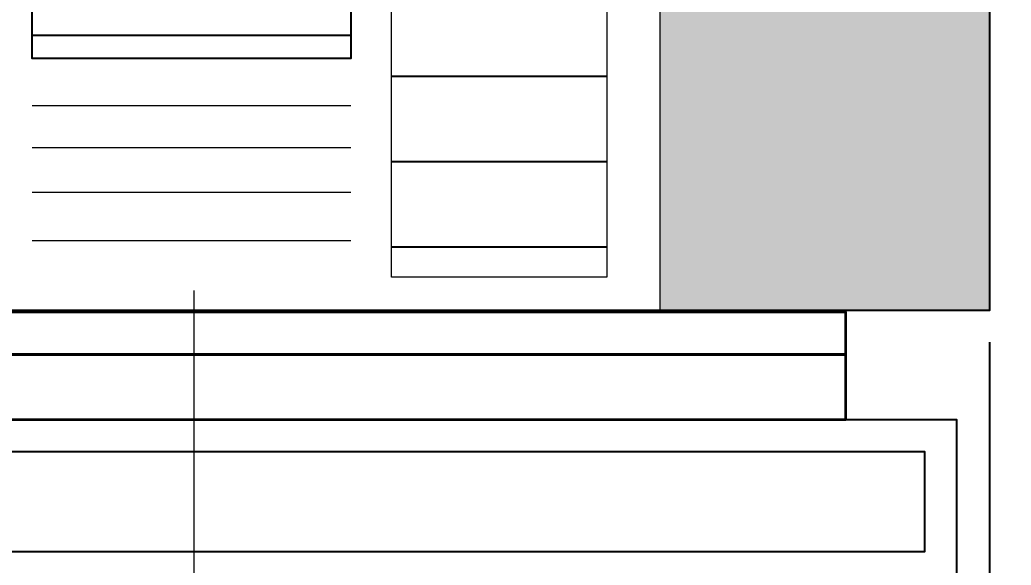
# Model space of a CAD drawing. Header units: millimetres. Extents: x -43929 to 22019, y 6537 to 66314.
# Drawn here: x 7143 to 9093, y 23908 to 24981 of the extents above; entities that cross this region are included whole.
import ezdxf

# ---------------------------------------------------------------- set-up
doc = ezdxf.new("R2010")
doc.units = ezdxf.units.MM
doc.set_wipeout_variables(frame=1)
doc.linetypes.add('CENTER', pattern=[16, 10, -2, 2, -2])
doc.linetypes.add('K5LT_AXLED', pattern=[19.5, 15, -1.5, 1.5, -1.5])
for name, color, linetype, lineweight in [('1', 7, 'Continuous', 35), ('axes @ 1', 40, 'CENTER', 0), ('axes2', 40, 'CENTER', 13), ('dim', 4, 'Continuous', 15), ('hatch2', 7, 'Continuous', 9), ('line2', 7, 'Continuous', 18), ('line3', 7, 'Continuous', 25)]:
    doc.layers.add(name, color=color, linetype=linetype, lineweight=lineweight)
doc.layers.add('line1', color=5, linetype='Continuous', true_color=0x0000ff)
doc.styles.add('ГОСТ 2.304', font='CS_Gost2304.shx')
doc.dimstyles.new('СПДС', dxfattribs={"dimscale": 100, "dimtxt": 2.5, "dimasz": 2.5, "dimexe": 1.25, "dimexo": 0.625, "dimtad": 1, "dimdec": 0, "dimrnd": 0.001, "dimtxsty": 'ГОСТ 2.304', "dimblk": 'ARCHTICK', "dimblk1": 'ARCHTICK', "dimblk2": 'ARCHTICK', "dimcen": 2.5, "dimdle": 2, "dimadec": 0, "dimazin": 2, "dimtfac": 0.75, "dimtdec": 4, "dimtmove": 1, "dimatfit": 3, "dimfxl": 1, "dimtolj": 1, "dimarcsym": 1})

# ---------------------------------------------------------------- blocks, each defined once
blk = doc.blocks.new('*U100')
at = {"layer": 'hatch2', "ltscale": 1000}
h = blk.add_hatch(color=256, dxfattribs=at)
h.dxf.hatch_style = 1
h.paths.add_polyline_path([(917.4403305638116, 2293.526959499752), (917.4403305638116, 2021.698853053938), (1191.275365474168, 2021.698853053938)], flags=17)
h.paths.add_polyline_path([(1050.062053509057, 2705.533429933945), (917.4403305638116, 2705.533429933945), (917.4403305638116, 2565.355065945623), (1465.110400384525, 2021.698853053938), (1565, 2021.698853053938), (1565, 2194.369447656936)])
h.paths.add_polyline_path([(1565, 2705.533429933945), (1323.89708841953, 2705.533429933945), (1565, 2466.197554102837)], flags=17)
h = blk.add_hatch(color=2, dxfattribs=at)
h.dxf.hatch_style = 1
h.paths.add_polyline_path([(917.4403305638116, 2565.355065945623), (917.4403305638116, 2293.526959499752), (1191.275365474168, 2021.698853053938), (1465.110400384525, 2021.698853053938)])
h.paths.add_polyline_path([(1323.89708841953, 2705.533429933945), (1050.062053509057, 2705.533429933945), (1565, 2194.369447656936), (1565, 2466.197554102837)])
at = {"layer": '1', "color": 5, "ltscale": 1000, "true_color": 0x0000ff}
blk.add_lwpolyline([(-1282.596575965639, 1935.239887351898), (1282.596575961448, 1935.239887351898), (1282.596575961565, 2018.112348064577), (-1282.596575965523, 2018.112348064577)], close=True, dxfattribs=at)
at = {"layer": 'line1', "ltscale": 1000}
blk.add_lwpolyline([(-1565.000000000116, 2021.698853053938), (-1565.000000000116, 3549.631026824616), (-634.2001624528784, 4376.129759474774), (634.4413757323055, 4376.007907694555), (1564.999999999884, 3549.631026824616), (1564.999999999884, 2021.698853053938)], close=True, dxfattribs=at)
at = {"layer": 'line2', "ltscale": 1000}
for p, q in [((-317.8489817697555, 2425.122031597915), (308.5807630843483, 2425.122031597915)), ((-317.8489817697555, 2342.26379189876), (308.5807630843483, 2342.26379189876)), ((-317.8489817697555, 2254.715733556339), (308.5807630843483, 2254.715733556339)), ((-317.8489817697555, 2159.350116558635), (308.5807630843483, 2159.350116558635))]:
    blk.add_line(p, q, dxfattribs=at)
for points in [[(812.0591926274356, 2087.385225664155), (389.1140264184214, 2087.385225664126), (389.1140264184214, 2955.04287630925), (812.0591926274356, 2955.042876309279)], [(1564.999999999884, 2021.698853053938), (917.4403305636952, 2021.698853053938), (917.4403305636952, 2705.533429933945), (1564.999999999884, 2705.533429933945)]]:
    blk.add_lwpolyline(points, close=True, dxfattribs=at)
at = {"layer": 'line3', "color": 9, "ltscale": 1000, "true_color": 0xb7b7b7}
for p, q in [((-317.8489817697555, 2563.269892579148), (308.5807630843483, 2563.269892579148)), ((389.1140264184214, 2482.619056118041), (812.0591926274356, 2482.619056118041)), ((389.1140264184214, 2314.818790507707), (812.0591926274356, 2314.818790507707)), ((389.1140264184214, 2147.018524897372), (812.0591926274356, 2147.018524897372))]:
    blk.add_line(p, q, dxfattribs=at)
at = {"layer": 'line3', "ltscale": 1000}
blk.add_lwpolyline([(-317.8489817697555, 3048.758637321444), (308.5807630843483, 3048.758637321444), (308.5807630843483, 2517.264636014268), (-317.8489817697555, 2517.264636014268)], close=True, dxfattribs=at)
blk.add_wipeout([(1313.655348622536, 268.28873305689194), (-1313.6553486227156, 268.28873305689194), (-1313.6553486227156, 772.2577311292068), (-1500.000000000233, 772.2577311292068), (-1500.000000000233, 1806.7483054853453), (1499.999999999883, 1806.7483054853453), (1499.999999999883, 772.2577311292068), (1313.655348622536, 772.2577311292068)]).dxf.layer = 'hatch2'
at = {"layer": '1', "color": 5, "ltscale": 1000, "true_color": 0x0000ff}
blk.add_lwpolyline([(-1282.596575965523, 1806.748305485322), (1282.596575961565, 1806.748305485322), (1282.596575961681, 1935.239887351898), (-1282.596575965406, 1935.239887351898)], close=True, dxfattribs=at)
at = {"layer": 'axes2', "color": 30, "ltscale": 100, "true_color": 0xff8000}
blk.add_line((0, 2060.61428398214), (0, 0), dxfattribs=at)
at = {"layer": 'line1', "ltscale": 1000}
blk.add_lwpolyline([(-1313.655348622706, 268.2887330568919), (-1313.655348622706, 772.2577311292407), (-1500.000000000116, 772.2577311292407), (-1500.000000000233, 1806.74830548538), (1499.999999999884, 1806.748305485351), (1499.999999999884, 772.2577311292407), (1313.655348622589, 772.2577311292407), (1313.655348622589, 268.2887330568919)], close=True, dxfattribs=at)
at = {"layer": 'line3', "color": 9, "ltscale": 1000, "true_color": 0xb7b7b7}
blk.add_lwpolyline([(-1445.656587345409, 1743.844788607035), (1437.387827889877, 1743.844788607035), (1437.387827889877, 1546.726235174137), (-1445.656587345409, 1546.726235174137)], close=True, dxfattribs=at)
blk = doc.blocks.new('_ArchTick')
at = {"color": 0, "linetype": 'ByBlock', "const_width": 0.15}
blk.add_lwpolyline([(-0.5, -0.5), (0.5, 0.5)], dxfattribs=at)
blk = doc.blocks.new('*D155')
at = {"layer": 'Defpoints', "color": 0, "ltscale": 1000, "transparency": 16777216}
for p in [(5920.041718492241, 24409.54555175738), (9050.04171849224, 24409.54555175738), (9050.04171849224, 20326.39375122767)]:
    blk.add_point(p, dxfattribs=at)
at = {"layer": 'dim', "color": 0, "lineweight": -2, "ltscale": 1000, "transparency": 16777216}
for p, q in [((5920.041718492241, 24347.04555175738), (5920.041718492241, 20201.39375122767)), ((9050.04171849224, 24347.04555175738), (9050.04171849224, 20201.39375122767)), ((5720.041718492241, 20326.39375122767), (9250.04171849224, 20326.39375122767))]:
    blk.add_line(p, q, dxfattribs=at)
at = {"layer": 'dim', "color": 0, "lineweight": -2, "ltscale": 1000, "transparency": 16777216, "xscale": 250, "yscale": 250, "zscale": 250, "rotation": 180}
blk.add_blockref('_ArchTick', (5920.041718492241, 20326.39375122767), dxfattribs=at)
at = {"layer": 'dim', "color": 0, "lineweight": -2, "ltscale": 1000, "transparency": 16777216, "xscale": 250, "yscale": 250, "zscale": 250}
blk.add_blockref('_ArchTick', (9050.04171849224, 20326.39375122767), dxfattribs=at)
at = {"layer": 'dim', "color": 0, "ltscale": 1000, "transparency": 16777216, "insert": (7485.041718492241, 20513.89375122767), "char_height": 250, "attachment_point": 5, "style": 'ГОСТ 2.304'}
blk.add_mtext('\\A1;3130', dxfattribs=at)
blk = doc.blocks.new('*D156')
at = {"layer": 'Defpoints', "color": 0, "ltscale": 1000, "transparency": 16777216}
for p in [(7485.041718492357, 26987.82848084275), (11047.09690815241, 26987.82848084275), (7485.041718492357, 22387.99637592717)]:
    blk.add_point(p, dxfattribs=at)
at = {"layer": 'dim', "color": 0, "lineweight": -2, "ltscale": 1000, "transparency": 16777216}
for p, q in [((11047.09690815241, 22187.99637592717), (11047.09690815241, 27187.82848084275)), ((7547.541718492357, 26987.82848084275), (11172.09690815241, 26987.82848084275)), ((7547.541718492357, 22387.99637592717), (11172.09690815241, 22387.99637592717))]:
    blk.add_line(p, q, dxfattribs=at)
at = {"layer": 'dim', "color": 0, "lineweight": -2, "ltscale": 1000, "transparency": 16777216, "xscale": 250, "yscale": 250, "zscale": 250}
for p, rotation in [((11047.09690815241, 26987.82848084275), 90), ((11047.09690815241, 22387.99637592717), 270)]:
    blk.add_blockref('_ArchTick', p, dxfattribs=dict(at, rotation=rotation))
at = {"layer": 'dim', "color": 0, "ltscale": 1000, "transparency": 16777216, "insert": (10859.59690815241, 24687.91242838496), "char_height": 250, "attachment_point": 5, "rotation": 90, "style": 'ГОСТ 2.304'}
blk.add_mtext('\\A1;4600', dxfattribs=at)

msp = doc.modelspace()

# ---------------------------------------------------------------- block references
at = {"layer": 'axes @ 1', "color": 30, "linetype": 'K5LT_AXLED', "ltscale": 200, "true_color": 0xff8000}
msp.add_blockref('*U100', (7485.041718492357, 22387.84669870344), dxfattribs=at)

# ---------------------------------------------------------------- next in the draw order: dimensions: what is measured, and where the dimension line sits
at = {"layer": 'dim', "ltscale": 1000}
dim = msp.add_linear_dim(base=(11047.09690815241, 26987.82848084275), p1=(7485.041718492357, 22387.99637592717), p2=(7485.041718492357, 26987.82848084275), angle=90, dimstyle='СПДС', override={"dimscale": 100, "dimlfac": 1, "dimtxsty": 'ГОСТ 2.304', "dimblk1": 'ArchTick', "dimblk2": 'ArchTick', "dimsah": 1, "dimfxl": 1.25, "dimtolj": 1}, dxfattribs=at)
dim.commit()
dim.dimension.update_dxf_attribs({"geometry": '*D156', "text_midpoint": (10859.59690815241, 24687.91242838496)})
dim = msp.add_linear_dim(base=(9050.04171849224, 20326.39375122767), p1=(5920.041718492241, 24409.54555175738), p2=(9050.04171849224, 24409.54555175738), dimstyle='СПДС', override={"dimscale": 100, "dimlfac": 1, "dimtxsty": 'ГОСТ 2.304', "dimblk1": 'ArchTick', "dimblk2": 'ArchTick', "dimsah": 1, "dimfxl": 1.25, "dimtolj": 1}, dxfattribs=at)
dim.commit()
dim.dimension.update_dxf_attribs({"geometry": '*D155', "text_midpoint": (7485.041718492241, 20513.89375122767)})

doc.saveas('drawing.dxf')
